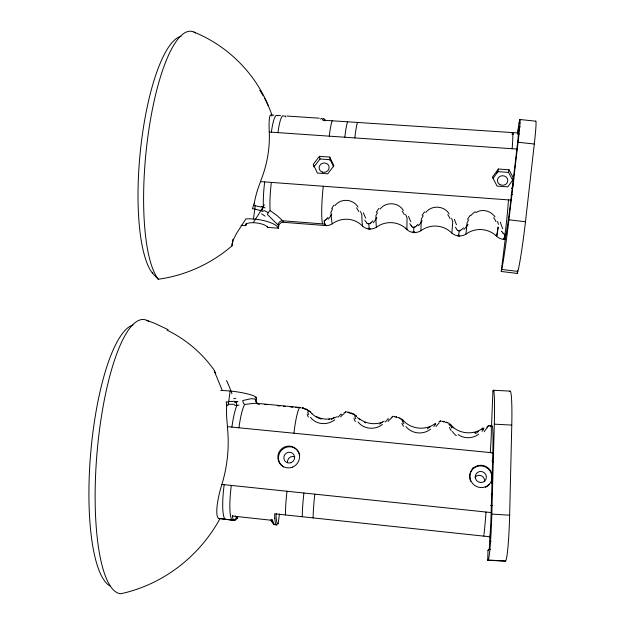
<?xml version="1.0" encoding="UTF-8"?>
<svg xmlns="http://www.w3.org/2000/svg" width="625" height="625" viewBox="0 0 625 625"><rect width="100%" height="100%" fill="white"/><g stroke="black" fill="none" stroke-linecap="round" stroke-linejoin="round"><path stroke-width="0.94" d="M412.633 232.336C413.18 229.727 417.625 234.125 412.633 232.336A11.172 10.5 -3.7 0 1 406.992 229.625L405.523 228.195M412.992 227.156L413.766 227.383L413.742 231.516M435.531 423.273C426.188 430.875 410.898 429.508 402.992 420.148M490.445 549.383L489.086 549.242L487.992 550.297L487.711 560.305L505.484 561.102A42.148 2.93 -88.3 0 0 509.641 515.203L511.773 425.102A40.805 2.844 -88 0 0 509.727 391.555M489.93 536.547A32.109 1.75 -88.1 0 0 491.141 512.57L492.812 452.828A31.383 1.719 -87.9 0 0 491.789 426.281L490.547 426.555L490.828 426.086A73.391 3.414 -85.6 0 1 490.93 426M487.711 560.305L488.125 559.969A42.078 2.297 -88.1 0 0 491.82 514.102L494.328 424.164A40.742 2.234 -87.9 0 0 492.93 390.984L493.969 391.039M491.539 426.094L492.93 390.984M489.148 549.102A7.57 0.414 -88.2 0 0 489.734 541.203L489.844 537.547M421.18 222.023L421.312 219.148L423.187 215.742M435.484 424.094C435.773 422.242 435.008 426.391 433.742 426.359M226.703 405.047L226.148 401.797L228.641 402.133L230.141 391.016M466.742 233.578L465.906 234.188A11.258 10.562 1.4 0 1 451.859 233.094L452.758 221.555L451.602 218.352M460.125 230.711L459.148 230.883L458.758 235.008L457.531 235.82L459.805 236L458.758 235.008M226.57 406.227L226.695 405.164M518.391 133.328L518.273 134.391L518.375 132.969L323.43 120.219M484.023 534.203L484.078 533.703A32.016 1.492 -85.6 0 0 486.008 512.039M518.859 129.328L519.125 126.312M483.914 535.188L483.805 536.133M519.406 130.156L518.781 130.055L518.414 133.367A29.242 0.891 -82.5 0 1 516.867 149.055L510.859 200.078A29.43 0.922 -82.6 0 1 505.359 238.063L501.258 271.477L517.273 273.422L517.609 270.523M517.273 273.422L517.844 271.406A38.773 1.773 -82.6 0 0 525.469 221.734L534.297 144.008A38.344 1.695 -82.4 0 0 535.469 121.57M517.617 133.023L519.016 123.055L519.984 123.156M501.258 271.477L501.727 269.453A38.703 1.219 -82.6 0 0 508.938 219.82L518.07 142.266A38.273 1.164 -82.5 0 0 519.016 123.055M279.398 514.016L278.203 523.961L277.617 523.586L276.32 524.648L273.938 524.391L271.875 521.719A28.852 3.898 -83.8 0 1 270.938 519.758M273.445 523.336L272.562 521.5M489.781 537.57L489.891 535.945L489.875 536.781L275.82 513.914M234.812 520.469L218.953 518.461L234.812 520.469L237.453 518.328L237.688 516.531M258.117 404.063A4.641 4.492 -40.5 0 1 256.266 399.859L256.555 397.594A23.055 3.891 7.3 0 0 220.828 390.516M241.062 225.289L245.797 225.656A11.062 3.492 7.9 0 1 255.07 222.789A11.062 3.492 7.9 0 1 267.5 227.359L278.391 228.211L278.656 226.133A22 6.984 7.9 0 0 277.898 224.875L267.328 214.414A4.5 1.594 -56.1 0 1 270.109 210.57A28.727 4.625 -86 0 1 271.375 182.406M267.5 227.359L267.602 226.578M498.445 224.406L497.562 221.391M253.445 219L254.82 208.836A4.516 0.805 -85.9 0 0 255.031 205.18L254 205.125M245.797 225.656L246.117 223.328M214.383 372.109L214.578 370.703A143.297 133.609 -52.7 0 0 166.977 330.094M232.961 239.234L232.039 245.828A130.367 118.102 -26.6 0 1 158.305 279.242L152.539 273.305A121.812 32.5 -84.5 0 1 140.828 146.758A121.812 32.5 -84.5 0 1 179.117 36.953M498.07 227.133L498.008 227.562A66.164 2.445 -84.9 0 1 496.836 235.031L496.617 236.172L495.867 235.461M498.18 227.25L498.148 227.461A65.531 2.43 -84.9 0 1 496.727 236.281A11.336 10.594 6 0 0 503.203 239.359L505.039 239.516M443.148 421.547L444.195 421.5M254.102 203.516L252.422 208.789L254.82 208.836M493.078 178.258L497.93 171.641L498.383 169.023L509.047 169.781L513.773 178.688L513.234 181.258L508.531 172.391L509.047 169.781M504.812 235.062L504.68 235.852A67.43 2.938 -84.8 0 1 504.523 236.703L504.109 238.828L504.297 237.969A29.391 1.305 -84.9 0 0 508.477 199.906M517.602 133.477L519.039 126.312M152.539 273.305L152.75 272.289M512.336 187.148L513.109 183.516M513.445 181.938L513.672 180.883A11.461 10.594 3.5 0 0 512.797 178.109M232.523 241.312L236.766 233.031L245.891 218.891A22.125 6.984 7.9 0 1 278.391 228.211M263.211 211.625L261.727 210.828L263.352 207.148A28.711 4.781 -86 0 1 264.711 181.914M322.359 120.148L322.578 119.664M482.453 428.656L481.391 429.758M377.43 212.711L375.914 215.695L375.938 218.383A65.055 4.398 -85.6 0 0 376.406 227.25A11.094 10.43 -9 0 1 362.602 226.188L361.117 224.758A22.328 21.109 -12.2 0 0 333.977 222.672L332.242 223.836A11.031 10.352 -14.1 0 1 326.227 225.617L283.547 222.312A4.422 4.148 -19.2 0 0 278.656 226.133M332.594 208.859L330.922 212.25L331.102 215.125A65.547 6.945 -85.9 0 0 332.008 222.672L332.242 223.836M468.789 219.688L467.117 222.656L466.844 225.344A65.633 0.672 -85.1 0 1 465.906 234.234M327.984 217.367L326.898 218.789M513.773 178.688L507.805 186.867L497.102 186.094L492.414 177.156L498.383 169.023M372.766 220.805L371.602 222.227M319.422 156.344L313.266 164.32L317.398 173.062L327.734 173.812L333.891 165.797L329.711 157.078L319.422 156.344L320.008 158.992L313.891 166.922L313.477 165.188M417.953 224.273L416.703 225.703M463.539 227.781L462.211 229.203A23.391 17.789 53.6 0 1 461.641 229.75M334.961 205.617C340.727 197.922 353.211 198.883 358.023 207.102M481.961 431.328L483.266 429.805L483.109 428.812A72.07 2.844 -85.5 0 0 482.453 428.672M380.133 209.031C385.992 201.367 398.562 202.211 403.406 210.531M425.719 212.484C431.664 204.844 444.328 205.57 449.203 213.992M385.422 422L387.781 419.148A71.867 3.148 -84.7 0 1 388.461 419.055M370.914 222.922L371.086 222.758A23.219 16.531 56.9 0 0 371.648 222.289M338.141 417.125L340.5 414.625A70.656 6.008 -84.3 0 1 341.695 414.398M232.805 515.586L232.312 516.023A31.18 5.219 -83.4 0 0 234.047 520.086L236.695 517.93L237.453 518.328M320.555 119.102L321.453 118.344A28.57 3.539 -86.1 0 1 322.008 118.719M414.883 232.508A11.172 10.5 -3.7 0 0 420.961 230.703L422.688 229.516A22.625 21.391 -0.5 0 1 450.305 231.664L451.82 233.094M430.578 429.117C423.312 435.125 411.766 433.93 405.914 426.523M376.406 227.25L378.133 226.078A22.461 21.266 -6.4 0 1 405.516 228.203M478.758 434.156C472.883 438.68 464.18 439.016 458.156 434.555M382.414 424.453C375.195 430.258 363.695 429.406 358 421.883M334.703 419.828C327.539 425.445 316.07 424.93 310.531 417.289M482.727 428.266C473.078 435.578 458.266 433.867 450.43 424.68L453.703 427.812M475.891 212.602C482.195 208.438 491 210.875 495.055 216.984M438.852 422.016L440.141 421.57M414.727 227.211L413.766 227.383M337.219 416.664L333.195 418.266L328.844 419.117L329.273 419.086L324.789 419.094L320.398 418.227L316.414 416.617M384.227 421.203C376.75 425.18 366.906 424.391 359.297 418.742M391.211 417.438L392.586 417M344.016 412.898L345.469 412.477M488.539 426.125L487.5 426.445A32.984 15.883 71.5 0 0 487.281 426.508M237.898 401.578L234.477 402.078M238.937 427.797A30.578 5.18 -83.9 0 1 244.602 404.445L254.602 403.258L259.195 403.961A27.578 4.492 7.2 0 1 259.523 404.18M489.336 425.992L489.18 426.016A3.305 0.789 13.8 0 1 490.5 425.641M238.93 405.156L234.75 405.461M347.898 412.242L349.688 412.43M302.164 407.82L303.117 408.172A30.75 3.688 -84.3 0 0 302.164 407.82L303.086 407.953M442.367 421.312L443.195 421.359M394.914 416.758L396.727 416.945M493.313 390.258L510.086 391.109M494.328 424.164L511.773 425.102M326.227 225.625C324.766 224.469 323.234 221.078 325.133 220.297A3.688 2.211 11.4 0 0 325.367 220.125M367.477 223.43A3.305 2.078 3.9 0 0 367.945 223.734L369.734 223.742A3.703 2.234 9.5 0 0 369.977 223.563M491.82 514.102L509.641 515.203M488.125 559.969L505.484 561.102M518.938 126.773L520.164 126.852M272.445 115.078L273.891 115.172M277.766 115.43L280.539 115.617M286.867 116.023L319.281 118.195M517.508 133.922L519.32 134.039M511.82 133.961L513.664 134.086M510.859 200.078L260.414 181.602A129.898 117.18 -26.4 0 0 269.258 132.031L516.867 149.055M320.008 158.992L330.242 159.719L333.562 166.656M497.93 171.641L508.531 172.391M324.891 224.617L324.742 224.047A28.875 3.289 -85.7 0 1 324.219 220.469M369.117 228.055L370.359 229.055L368.125 228.883L369.117 228.055L368.797 223.906M506.094 233.805L506.805 233.859M505.406 235.258L506.195 235.32M324.742 224.047L282.656 220.789L277.023 215.523L270.109 210.57M504.297 237.969L505.359 238.055M535.75 121.172L519.961 119.516M459.148 230.883L458.367 230.656M300.18 407.469L260.141 403.641M255.141 397.461L256.555 397.594M264.383 404.453L266.977 404.703M277.359 405.703L279.961 405.953M283.43 406.289L285.172 406.453M290.383 406.953L292.984 407.203M295.594 407.453L298.203 407.703M302.258 408.094L303.117 408.172M348.742 412.289L349.422 412.82M492.812 452.828L227.336 426.648A143.133 133.109 -52.2 0 1 221.883 484.445A31.172 6.898 -73.6 0 0 218.922 518.578M491.914 453.453L493.813 453.641M490.547 505.422L492.367 505.617M232.477 516.062L232.703 516.086M221.883 484.445L491.141 512.57M518.07 142.266L534.297 144.008M489.734 541.203L491.141 541.352M232.969 516.117L272.359 520.352M271.867 519.312L272.609 520.375A31.297 4.164 -83.8 0 0 273.938 524.391L276.914 525.016L276.32 524.648A31.273 4.094 -83.8 0 1 274.797 518.203M487.992 550.297L488.664 550.367M508.938 219.82L525.469 221.734M226.906 405.188L227.906 405.297A4.75 0.883 -84.1 0 0 228.641 402.133M501.727 269.453L517.844 271.406M261.391 206.453L265.141 207.906M304.047 408.656L304.711 409.055M146.734 320.297L155.008 323.477L168.156 329.688M260.211 210.148L261.727 210.828M350.312 413.133L350.773 413.445M193.867 32.055C227 45.484 254.5 72.328 268.164 105.406M219.812 518.836L219.867 518.859A143.297 133.609 -52.7 0 1 120.734 593.75L120.68 593.703A137.602 35.312 -85.2 0 1 97.969 442.953A137.602 35.312 -85.2 0 1 149.078 321.703M446.195 422.148L447.406 422.836M398.586 417.578L399.688 418.25M351.414 413.047L352.406 413.711M304.68 408.555L305.57 409.211M256.266 399.859A22.953 3.828 7.2 0 0 255.398 399.117L251.367 398.656L242.742 400.531A4.727 2.414 84.5 0 0 244.602 404.445M271.875 521.719L272.492 522.102M302.797 408.008L302.852 408.047A3.867 0.539 3 0 1 303.094 408.031M357.367 417.398L358.141 418.172A23.305 23 -7.6 0 0 359.812 419.594M366.75 222.711L366.445 222.398A23.18 18.156 -45.3 0 1 365.93 221.773L364.742 220.187M311.961 413.719L310.148 411.633A71.297 8.07 -84.1 0 0 308.305 411.5L307.68 412.188L308.742 414.594M503.195 233.234L503.336 233.375A3.148 2.102 -8.2 0 0 504.75 234.477M158.266 279.203L158.305 279.242A127.211 33.211 -84.5 0 1 148.953 129.117A127.211 33.211 -84.5 0 1 195.602 33M285.57 116.961L284.781 115.961A28.469 4.438 -86.4 0 1 285.641 116.562M502.641 232.602L501.766 231.328M410.969 225.258L409.852 223.656M273.531 523.445L274.539 524.758M451.797 428.078L450.469 425.219A71.438 0.781 -85.2 0 0 450.25 425.375M403.828 423.781L402.414 421.32L402.633 420.578A71.977 2.219 -84.9 0 1 403.141 420.594L403.188 420.891M455.367 227.156L456.422 228.758A23.531 17.391 -47.6 0 0 456.945 229.328M355.875 418.844L354.828 416.727L355.227 416.047A70.758 5.109 -84.5 0 1 356.633 416.586A11.656 11.547 -28.6 0 0 352.023 413.852M405.656 214.414L407.078 218.062L407 220.938A66.031 2.703 -85.4 0 0 406.961 228.469L406.992 229.625M360.531 211.43L361.805 214.617L361.883 217.313A64.969 5.172 -85.7 0 0 362.562 226.18M222.312 390.539L214.344 371.25M329.711 157.078L330.242 159.719M483.391 429.633L483.242 428.711A71.352 2.82 -85.5 0 0 482.414 429.031A12.008 11.656 32.5 0 1 484.039 428.062M512.867 132.961L512.883 134.055A29.172 1.266 -84.8 0 1 512.164 148.734M276.031 513.445L276.055 514.906A30.289 3.938 -83.8 0 0 276.164 517.391A30.102 3.914 -83.8 0 0 277.617 523.586M274.648 513.789L274.68 515.633A31.477 4.125 -83.8 0 0 274.789 518.219M420.961 230.703L420.969 229.562A66.125 1.906 -85.3 0 1 421.18 222.016M322.539 223.875A28.875 3.344 -85.8 0 1 323.297 186.242M329.258 136.156A28.656 3.25 -86 0 1 332.188 120.812M283.555 222.312A26.375 8.469 7.9 0 0 282.656 220.789A4.438 3.992 -39.8 0 0 277.898 224.875M344.805 137.227A28.703 2.875 -85.9 0 1 347.547 121.844M422.094 220.711A32.352 17.438 -83.7 0 1 418.367 225.813M331.703 214.102A32.062 15.07 -84.4 0 1 328.383 219.164M376.789 217.641A32.266 16.273 -84.1 0 1 373.219 222.695M467.992 224.312A32.562 18.688 -83.3 0 1 464.008 229.398M502.719 228.641A32.273 14.906 88.3 0 1 500.359 222.078M501.609 231.602A30.695 18.109 -81.5 0 1 501.43 231.312M503.102 233.297A15.055 10.914 -27.5 0 1 502.578 232.641M414.984 227.031A3.727 2.25 7.7 0 1 414.687 227.172M415.719 226.312A9 6.016 15.8 0 1 414.812 226.875M416.742 225.742A23.297 17.156 55.5 0 1 416.18 226.258M410.852 221.703A32.352 16.586 87.3 0 1 408.547 216.266M411.492 225.852A23.344 17.781 -46.6 0 1 411.008 225.227M412.117 226.961A9.211 6.625 -13.1 0 1 411.516 226.305M412.922 227.203A3.328 2.086 1.9 0 1 412.469 226.898M326.039 219.43A8.914 5.828 20 0 1 325.219 219.984M326.953 218.859A23.156 15.898 58.1 0 1 326.461 219.375M402.172 211.125A19.664 12.836 47.2 0 1 404.289 214.625M376.305 212.422A19.867 16.141 -25.7 0 1 378.969 208.359M365.812 218.172A32.281 17.25 86.2 0 1 363.375 212.766M356.547 207.836A19.703 11.969 49.4 0 1 358.836 211.633M331.695 208.602A19.625 16.219 -22.8 0 1 334.016 205.078M370.68 222.852A8.953 5.93 18 0 1 369.812 223.414M367.117 223.508A9.141 6.672 -10.8 0 1 366.484 222.852M493.625 217.68A19.641 13.617 43.8 0 1 496.008 221.625M470.906 215.492A17.391 16.109 -19.6 0 1 475.312 211.719M467.5 219.352A20.25 15.719 -30.2 0 1 470.383 215.266M456.531 224.727A32.539 15.297 87 0 1 454.445 219.336M447.758 214.641A19.859 13 46.6 0 1 450.023 218.523M422.141 215.43A19.93 15.875 -28 0 1 424.68 211.859M460.398 230.531A3.758 2.266 5.8 0 1 460.086 230.68M461.156 229.805A9.078 6.102 13.5 0 1 460.219 230.359M457.531 230.445A9.297 6.57 -15.3 0 1 456.961 229.789M458.297 230.703A3.352 2.086 0 0 1 457.859 230.398M503.422 239.367A2.195 0.711 3.5 0 1 503.93 238.773M466.758 233.609A22.75 21.438 4.9 0 1 495.836 235.484M354.828 137.914A28.727 2.625 -85.9 0 1 357.453 122.508M277.953 132.625A28.516 4.484 -86.4 0 1 283.789 116.133M264.57 98.281A130.367 118.102 -26.6 0 1 271.93 115.117M259.789 90.344A130.367 118.102 -26.6 0 1 263.211 95.867M180.094 36.578A121.812 32.5 -84.5 0 1 181.07 36.297M254.242 203.383A29.797 7.969 -72.7 0 1 260.5 181.82M269.266 132.047A28.445 3.633 83.8 0 1 271.93 116.047M271.375 132.172A28.5 4.648 -86.4 0 1 277.359 115.703M322.672 119.469A28.734 3.5 -86.1 0 1 323.141 118.758A28.547 3.477 -86.1 0 1 324.852 120.742M323.875 120.289A27.656 3.344 -86.1 0 1 324.156 119.914A27.477 3.32 -86.1 0 1 325.523 120.805M513.07 185.93A11.461 10.594 3.5 0 1 511.5 188.625M496.773 172.906A11.461 10.594 3.5 0 1 497.75 172.469M512.461 194.336A18.445 17.031 3.5 0 1 510.914 195.109M264.312 204.828A76.148 19.344 -55.2 0 1 253.617 222.008M254.82 209.234A16.305 13.883 24.6 0 1 260.031 210.578M263.758 210.383A29.023 15.102 23.8 0 1 267.977 212.594M255.047 205.844A23.797 19.227 20.7 0 1 261.18 207.141M261.617 213.875A24.234 12.914 29.2 0 1 265.047 216.148M232.086 245.781A14.82 4.695 -50.8 0 1 232.961 241.031M329.719 160.047A11.172 10.352 -13.4 0 1 331.578 161.148M236.695 517.93A28.75 4.758 -83.4 0 1 235.523 515.953M293.922 433.219A30.742 3.75 -84.3 0 1 300.82 407.953M285.422 514.938A31.391 3.82 -83.9 0 1 287.016 491.25M259.195 403.961A4.656 4.32 -56.7 0 1 255.398 399.117M490.68 426.188A31.336 1.461 -85.5 0 1 490.289 452.586M302.258 516.734A31.445 3.383 -84 0 1 303.906 493.016M400.852 419.32A11.734 11.633 13.2 0 1 403.211 421.07M399.797 417.984A34.414 16.477 -68.1 0 1 402.93 420.383M305.945 409.422A11.641 11.406 -40.8 0 1 310.477 412.141M305.719 408.836A34.195 13.797 -68.1 0 1 308.305 411M352.547 413.367A34.367 15.164 -68.2 0 1 355.453 415.547M447.508 422.602A34.602 17.898 -68.1 0 1 450.977 425.008M484.227 431.789A34.641 15.367 84.8 0 1 487.531 427.555M488.125 425.844A15.875 5.695 27.1 0 1 488.695 425.672M396.469 416.977A3.906 0.562 3.7 0 1 396.758 417.031M395.898 417.344A9.445 2.172 -2.3 0 1 396.781 417.516M397.844 417.547A24.602 10.633 -29.3 0 1 398.367 417.742M388.055 421.445A34.609 17.461 86.1 0 1 391.391 418.242M392.297 416.672A24.711 11.734 40.8 0 1 392.867 416.508M392.648 416.422A9.664 3.016 18.8 0 1 393.258 416.234M394.102 416.672A3.484 0.602 8.2 0 1 394.602 416.648M302.203 408.336A9.352 2.039 -3.4 0 1 303.023 408.492M304.039 408.516A24.461 9.383 -31 0 1 304.484 408.703M382.328 422.18A20.672 6.141 -25.9 0 1 379.617 424.125M355.383 421.586A20.898 9.898 25.9 0 1 353.969 418.313M340.602 416.867A34.484 18.469 87.3 0 1 344.18 413.695M334.172 417.508A20.719 5.25 -27.7 0 1 331.305 419.5M308.414 417.078A20.633 10.062 24.7 0 1 307.164 414.211M349.43 412.453A3.883 0.555 3.3 0 1 349.711 412.508M348.828 412.82A9.391 2.109 -2.9 0 1 349.688 412.984M350.727 413.008A24.516 10.008 -30.2 0 1 351.203 413.203M345.172 412.133A24.484 12.219 39.9 0 1 345.781 411.969M345.555 411.883A9.586 3.094 18 0 1 346.227 411.695M347.07 412.156A3.461 0.609 7.8 0 1 347.602 412.133M478.57 431.422A20.672 6.969 -24.6 0 1 475.602 433.625M456.273 435.656A18.266 12.039 16.1 0 1 452.422 431.477M451.305 430.781A21.352 9.32 28.2 0 1 449.477 427.398M436.094 426.523A34.867 16.234 86.8 0 1 439.102 423.156M430.203 426.656A20.891 6.242 -26.5 0 1 427.328 428.805M403.531 426.297A20.977 9.602 27 0 1 401.898 423.305M443.945 421.531A3.945 0.57 4.1 0 1 444.25 421.594M443.406 421.914A9.523 2.234 -1.7 0 1 444.32 422.094M445.406 422.117A24.719 11.258 -28.2 0 1 445.969 422.328M439.867 421.266A24.961 11.242 41.6 0 1 440.398 421.094M440.195 421.016A9.758 2.938 19.5 0 1 440.734 420.812M441.57 421.234A3.516 0.602 8.7 0 1 442.047 421.203M486.734 427.141A12.008 11.656 32.5 0 1 487.203 427.047M365.531 422.875A23.305 23 -7.6 0 1 364.516 422.445M321.305 419.102A23.203 22.781 -27.6 0 1 311.969 413.711M475.469 432.555A23.719 23.102 24 0 1 474.414 432.859M448.898 424.523A11.875 11.656 28.6 0 1 449.898 425.312M313.117 517.898A31.477 3.094 -84.1 0 1 314.797 494.148M232.297 519.898A31.227 5.273 -83.4 0 1 231.32 485.43M110.047 586.008A131.766 34.633 -85.1 0 1 90.828 451.594A131.766 34.633 -85.1 0 1 133.023 325.016M227.531 426.813A31.68 5.055 81.9 0 1 226.664 406.586M225.289 519.141A31.203 5.461 -83.3 0 1 224.18 484.688M231.891 427.102A30.562 5.359 -83.8 0 1 236.922 405.336A4.742 0.93 85.9 0 1 236.203 401.859M492.188 474.523A12.445 12.102 42.6 0 1 492.406 475.32M491.922 460.992A20.039 19.484 42.4 0 1 493.422 462.156M472.203 468.555A12.469 12.125 42.6 0 1 473.102 467.836M477.43 465.906A12.469 12.125 42.6 0 1 478.07 465.773M492.242 481.781A12.469 12.125 42.6 0 1 491.539 483.555M491.969 493.758A20.094 19.531 42.4 0 1 491.172 494.242M226.508 380.484A80.609 34.047 80.5 0 1 231.945 393.75M234.266 401.258A17 8.727 -2.6 0 1 228.914 401.367M237.219 401.656A30.328 2.273 -6.2 0 1 235.008 401.914M234.578 404.258A24.797 10.977 -0.9 0 1 228.391 404.164M235.789 398.312A25.305 2.539 -10.7 0 1 233.727 398.734M215.734 373.633A15.375 0.719 62 0 1 214.422 370.422M474.937 477.25A5.5 5.344 43.4 0 1 484.594 481.687M287.523 462.672A5.328 5.219 -56.3 0 1 294.742 456.82M489.258 484.531A11.289 10.977 42.4 0 1 485.445 487.266M470.664 481.305A11.289 10.977 42.4 0 1 480.453 465.891A11.289 10.977 42.4 0 1 491.281 481.187M283.602 467.016A10.938 10.711 -54.8 0 1 282.883 449A10.938 10.711 -54.8 0 1 299.719 454.852M499.719 184.453A5.188 4.789 3.5 0 0 507.781 180.867A5.188 4.789 3.5 0 0 500.32 176.18A5.188 4.789 3.5 0 0 499.719 184.453M322.391 172.117A5.047 4.672 -13.4 0 0 329.086 166.711A5.047 4.672 -13.4 0 0 320.93 164.156A5.047 4.672 -13.4 0 0 322.391 172.117M470.43 479.594A11.344 11.023 42.2 0 0 489.406 484.125A11.344 11.023 42.2 0 0 483.406 465.57A11.344 11.023 42.2 0 0 470.43 479.594M475.484 478.445A5.648 5.492 42.4 0 0 484.883 480.914A5.648 5.492 42.4 0 0 482.102 471.617A5.648 5.492 42.4 0 0 475.484 478.445M291.078 462.688A5.469 5.352 -54.8 0 0 292.695 453.391A5.469 5.352 -54.8 0 0 283.922 456.789A5.469 5.352 -54.8 0 0 291.078 462.688M292.406 467.156A10.984 10.75 -54.5 0 0 295.641 448.484A10.984 10.75 -54.5 0 0 278.016 455.328A10.984 10.75 -54.5 0 0 292.406 467.156"/></g></svg>
